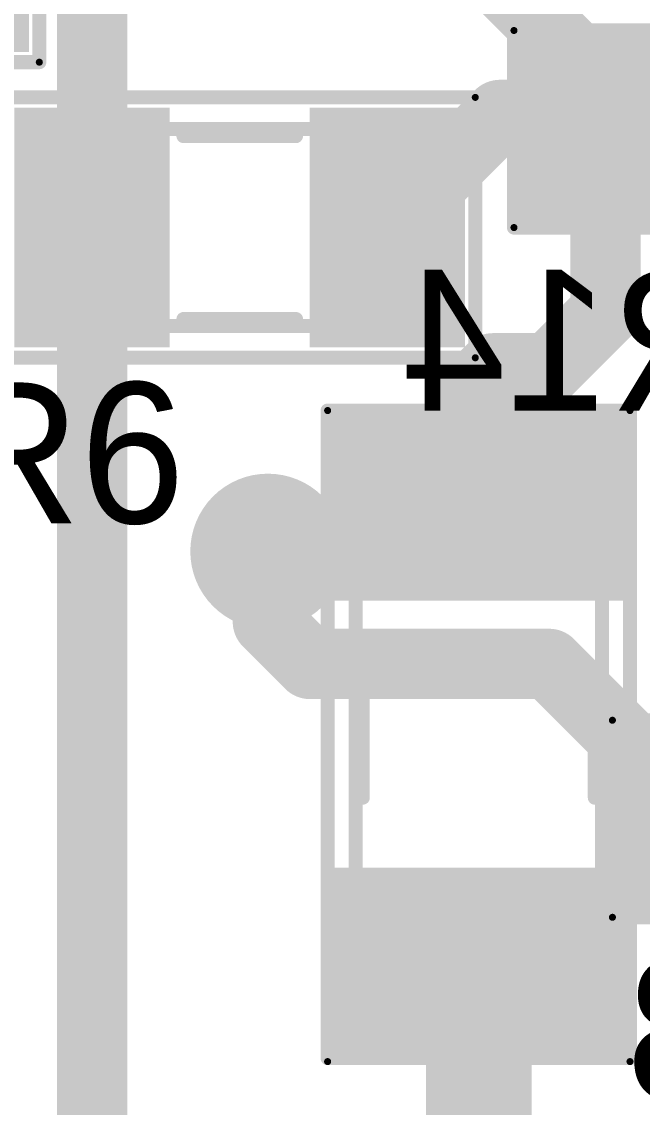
# Model space of a CAD drawing. Header units: millimetres. Extents: x 29.9 to 75.1, y 29.9 to 100.1.
# Drawn here: x 52.65 to 57.06, y 77.75 to 85.46 of the extents above; entities that cross this region are included whole.
import ezdxf

# ---------------------------------------------------------------- set-up
doc = ezdxf.new("R2010")
doc.units = ezdxf.units.MM
for name, color, linetype in [('BottomLayer', 5, 'Continuous'), ('BottomOverlay', 54, 'Continuous'), ('BottomPaste', 16, 'Continuous'), ('BottomSolder', 6, 'Continuous'), ('Mechanical13', 56, 'Continuous'), ('Mechanical15', 56, 'Continuous'), ('MultiLayer', 9, 'Continuous'), ('TopLayer', 1, 'Continuous'), ('TopOverlay', 2, 'Continuous'), ('TopPaste', 8, 'Continuous'), ('TopSolder', 216, 'Continuous'), ('ViaHoleLayer', 16, 'Continuous')]:
    doc.layers.add(name, color=color, linetype=linetype)

# ---------------------------------------------------------------- blocks, each defined once
blk = doc.blocks.new('SMD_R_0805_1148')
at = {"layer": 'Mechanical13', "const_width": 0.0999998}
for points in [[(-1.10000034, 0.7000011399999999), (-1.10000034, -0.6999985999999999)], [(1.10000034, 0.7000011399999999), (-1.10000034, 0.7000011399999999)], [(1.10000034, 0.7000011399999999), (1.10000034, -0.6999985999999999)], [(1.10000034, -0.6999985999999999), (-1.10000034, -0.6999985999999999)]]:
    blk.add_lwpolyline(points, dxfattribs=at)
at = {"layer": 'Mechanical13', "const_width": 0.0499999}
for points in [[(-1.12499902, 0.7000011399999999, 1), (-1.07500166, 0.7000011399999999, 1)], [(-1.12499902, 0.7000011399999999, 1), (-1.07500166, 0.7000011399999999, 1)], [(1.07500166, 0.7000011399999999, 1), (1.12499902, 0.7000011399999999, 1)], [(1.07500166, 0.7000011399999999, 1), (1.12499902, 0.7000011399999999, 1)], [(-1.12499902, -0.6999985999999999, 1), (-1.07500166, -0.6999985999999999, 1)], [(-1.12499902, -0.6999985999999999, 1), (-1.07500166, -0.6999985999999999, 1)], [(1.07500166, -0.6999985999999999, 1), (1.12499902, -0.6999985999999999, 1)], [(1.07500166, -0.6999985999999999, 1), (1.12499902, -0.6999985999999999, 1)]]:
    blk.add_lwpolyline(points, format="xyb", close=True, dxfattribs=at)
at = {"layer": 'Mechanical15', "const_width": 0.0499999}
for points in [[(-1.67500046, 0.9249994199999999), (-1.67500046, -0.9249994199999999)], [(1.67500046, 0.9249994199999999), (-1.67500046, 0.9249994199999999)], [(1.67500046, 0.9249994199999999), (1.67500046, -0.9249994199999999)], [(1.67500046, -0.9249994199999999), (-1.67500046, -0.9249994199999999)]]:
    blk.add_lwpolyline(points, dxfattribs=at)
at = {"layer": 'Mechanical15', "const_width": 0.02499868}
for points in [[(-1.6874998, 0.9249994199999999, 1), (-1.66250112, 0.9249994199999999, 1)], [(-1.6874998, 0.9249994199999999, 1), (-1.66250112, 0.9249994199999999, 1)], [(1.66250112, 0.9249994199999999, 1), (1.6874998, 0.9249994199999999, 1)], [(1.66250112, 0.9249994199999999, 1), (1.6874998, 0.9249994199999999, 1)], [(-1.6874998, -0.9249994199999999, 1), (-1.66250112, -0.9249994199999999, 1)], [(-1.6874998, -0.9249994199999999, 1), (-1.66250112, -0.9249994199999999, 1)], [(1.66250112, -0.9249994199999999, 1), (1.6874998, -0.9249994199999999, 1)], [(1.66250112, -0.9249994199999999, 1), (1.6874998, -0.9249994199999999, 1)]]:
    blk.add_lwpolyline(points, format="xyb", close=True, dxfattribs=at)
at = {"layer": 'TopLayer'}
for points in [[(-0.6000013399999999, -0.7499985), (-0.6000013399999999, 0.7499985), (-1.49999954, -0.7499985), (-1.49999954, 0.7499985)], [(1.49999954, -0.7499985), (1.49999954, 0.7499985), (0.6000013399999999, -0.7499985), (0.6000013399999999, 0.7499985)]]:
    blk.add_solid(points, dxfattribs=at)
at = {"layer": 'TopOverlay', "const_width": 0.0999998}
for points in [[(1.67500046, 0.9249994199999999), (-1.67500046, 0.9249994199999999)], [(-1.67500046, 0.9249994199999999), (-1.67500046, -0.9249994199999999)], [(1.67500046, 0.9249994199999999), (1.67500046, -0.9249994199999999)], [(0.3999992, 0.6500012399999999), (-0.3999992, 0.6500012399999999)], [(0.3999992, -0.6499986999999999), (-0.3999992, -0.6499986999999999)], [(1.67500046, -0.9249994199999999), (-1.67500046, -0.9249994199999999)]]:
    blk.add_lwpolyline(points, dxfattribs=at)
at = {"layer": 'TopOverlay', "const_width": 0.0499999}
for points in [[(-1.69999914, 0.9249994199999999, 1), (-1.65000178, 0.9249994199999999, 1)], [(-1.69999914, 0.9249994199999999, 1), (-1.65000178, 0.9249994199999999, 1)], [(1.65000178, 0.9249994199999999, 1), (1.69999914, 0.9249994199999999, 1)], [(1.65000178, 0.9249994199999999, 1), (1.69999914, 0.9249994199999999, 1)], [(-0.42499788, 0.6500012399999999, 1), (-0.37500052, 0.6500012399999999, 1)], [(0.37500052, 0.6500012399999999, 1), (0.42499788, 0.6500012399999999, 1)], [(-0.42499788, -0.6499986999999999, 1), (-0.37500052, -0.6499986999999999, 1)], [(0.37500052, -0.6499986999999999, 1), (0.42499788, -0.6499986999999999, 1)], [(-1.69999914, -0.9249994199999999, 1), (-1.65000178, -0.9249994199999999, 1)], [(-1.69999914, -0.9249994199999999, 1), (-1.65000178, -0.9249994199999999, 1)], [(1.65000178, -0.9249994199999999, 1), (1.69999914, -0.9249994199999999, 1)], [(1.65000178, -0.9249994199999999, 1), (1.69999914, -0.9249994199999999, 1)]]:
    blk.add_lwpolyline(points, format="xyb", close=True, dxfattribs=at)
at = {"layer": 'TopPaste'}
for points in [[(-0.6000013399999999, -0.7499985), (-0.6000013399999999, 0.7499985), (-1.49999954, -0.7499985), (-1.49999954, 0.7499985)], [(1.49999954, -0.7499985), (1.49999954, 0.7499985), (0.6000013399999999, -0.7499985), (0.6000013399999999, 0.7499985)]]:
    blk.add_solid(points, dxfattribs=at)
at = {"layer": 'TopSolder'}
for points in [[(-0.49840134, -0.8515984999999999), (-0.49840134, 0.8515984999999999), (-1.60159954, -0.8515984999999999), (-1.60159954, 0.8515984999999999)], [(1.60159954, -0.8515984999999999), (1.60159954, 0.8515984999999999), (0.49840134, -0.8515984999999999), (0.49840134, 0.8515984999999999)]]:
    blk.add_solid(points, dxfattribs=at)
blk = doc.blocks.new('SMD_R_1206_1152')
at = {"layer": 'Mechanical13', "const_width": 0.0999998}
for points in [[(-1.64999924, 0.8749995199999999), (-1.64999924, -0.8749995199999999)], [(-1.64999924, 0.8749995199999999), (1.65000178, 0.8749995199999999)], [(1.65000178, 0.8749995199999999), (1.65000178, -0.8749995199999999)], [(-1.64999924, -0.8749995199999999), (1.65000178, -0.8749995199999999)]]:
    blk.add_lwpolyline(points, dxfattribs=at)
at = {"layer": 'Mechanical13', "const_width": 0.0499999}
for points in [[(-1.67499792, 0.8749995199999999, 1), (-1.62500056, 0.8749995199999999, 1)], [(-1.67499792, 0.8749995199999999, 1), (-1.62500056, 0.8749995199999999, 1)], [(1.6250031, 0.8749995199999999, 1), (1.67500046, 0.8749995199999999, 1)], [(1.6250031, 0.8749995199999999, 1), (1.67500046, 0.8749995199999999, 1)], [(-1.67499792, -0.8749995199999999, 1), (-1.62500056, -0.8749995199999999, 1)], [(-1.67499792, -0.8749995199999999, 1), (-1.62500056, -0.8749995199999999, 1)], [(1.6250031, -0.8749995199999999, 1), (1.67500046, -0.8749995199999999, 1)], [(1.6250031, -0.8749995199999999, 1), (1.67500046, -0.8749995199999999, 1)]]:
    blk.add_lwpolyline(points, format="xyb", close=True, dxfattribs=at)
at = {"layer": 'Mechanical15', "const_width": 0.0499999}
for points in [[(-2.32499916, 1.07499912), (-2.32499916, -1.07499912)], [(-2.32499916, 1.07499912), (2.30000048, 1.07499912)], [(2.30000048, 1.07499912), (2.30000048, -1.07499912)], [(-2.32499916, -1.07499912), (2.30000048, -1.07499912)]]:
    blk.add_lwpolyline(points, dxfattribs=at)
at = {"layer": 'Mechanical15', "const_width": 0.02499868}
for points in [[(-2.3374985, 1.07499912, 1), (-2.31249982, 1.07499912, 1)], [(-2.3374985, 1.07499912, 1), (-2.31249982, 1.07499912, 1)], [(2.28750114, 1.07499912, 1), (2.31249982, 1.07499912, 1)], [(2.28750114, 1.07499912, 1), (2.31249982, 1.07499912, 1)], [(-2.3374985, -1.07499912, 1), (-2.31249982, -1.07499912, 1)], [(-2.3374985, -1.07499912, 1), (-2.31249982, -1.07499912, 1)], [(2.28750114, -1.07499912, 1), (2.31249982, -1.07499912, 1)], [(2.28750114, -1.07499912, 1), (2.31249982, -1.07499912, 1)]]:
    blk.add_lwpolyline(points, format="xyb", close=True, dxfattribs=at)
at = {"layer": 'TopLayer'}
for points in [[(-1.05000044, -0.9249994199999999), (-1.05000044, 0.9249994199999999), (-2.14999824, -0.9249994199999999), (-2.14999824, 0.9249994199999999)], [(2.15000078, -0.9249994199999999), (2.15000078, 0.9249994199999999), (1.05000298, -0.9249994199999999), (1.05000298, 0.9249994199999999)]]:
    blk.add_solid(points, dxfattribs=at)
at = {"layer": 'TopOverlay', "const_width": 0.0999998}
for points in [[(-2.30000048, 1.07499912), (-2.30000048, -1.07499912)], [(-2.30000048, 1.07499912), (2.30000048, 1.07499912)], [(2.30000048, 1.07499912), (2.30000048, -1.07499912)], [(-0.4499991, 0.8249996199999999), (0.45000164, 0.8249996199999999)], [(-0.4499991, -0.8249996199999999), (0.45000164, -0.8249996199999999)], [(-2.30000048, -1.07499912), (2.30000048, -1.07499912)]]:
    blk.add_lwpolyline(points, dxfattribs=at)
at = {"layer": 'TopOverlay', "const_width": 0.0499999}
for points in [[(-2.32499916, 1.07499912, 1), (-2.2750018, 1.07499912, 1)], [(-2.32499916, 1.07499912, 1), (-2.2750018, 1.07499912, 1)], [(2.2750018, 1.07499912, 1), (2.32499916, 1.07499912, 1)], [(2.2750018, 1.07499912, 1), (2.32499916, 1.07499912, 1)], [(-0.47499778, 0.8249996199999999, 1), (-0.42500042, 0.8249996199999999, 1)], [(0.42500296, 0.8249996199999999, 1), (0.47500032, 0.8249996199999999, 1)], [(-0.47499778, -0.8249996199999999, 1), (-0.42500042, -0.8249996199999999, 1)], [(0.42500296, -0.8249996199999999, 1), (0.47500032, -0.8249996199999999, 1)], [(-2.32499916, -1.07499912, 1), (-2.2750018, -1.07499912, 1)], [(-2.32499916, -1.07499912, 1), (-2.2750018, -1.07499912, 1)], [(2.2750018, -1.07499912, 1), (2.32499916, -1.07499912, 1)], [(2.2750018, -1.07499912, 1), (2.32499916, -1.07499912, 1)]]:
    blk.add_lwpolyline(points, format="xyb", close=True, dxfattribs=at)
at = {"layer": 'TopPaste'}
for points in [[(-1.05000044, -0.9249994199999999), (-1.05000044, 0.9249994199999999), (-2.14999824, -0.9249994199999999), (-2.14999824, 0.9249994199999999)], [(2.15000078, -0.9249994199999999), (2.15000078, 0.9249994199999999), (1.05000298, -0.9249994199999999), (1.05000298, 0.9249994199999999)]]:
    blk.add_solid(points, dxfattribs=at)
at = {"layer": 'TopSolder'}
for points in [[(-0.9484004399999999, -1.02659942), (-0.9484004399999999, 1.02659942), (-2.25159824, -1.02659942), (-2.25159824, 1.02659942)], [(2.25160078, -1.02659942), (2.25160078, 1.02659942), (0.9484029799999999, -1.02659942), (0.9484029799999999, 1.02659942)]]:
    blk.add_solid(points, dxfattribs=at)
blk = doc.blocks.new('SMD_R_0805_1154')
at = {"layer": 'Mechanical13', "const_width": 0.0999998}
for points in [[(-1.10000034, 0.7000011399999999), (-1.10000034, -0.6999985999999999)], [(1.10000034, 0.7000011399999999), (-1.10000034, 0.7000011399999999)], [(1.10000034, 0.7000011399999999), (1.10000034, -0.6999985999999999)], [(1.10000034, -0.6999985999999999), (-1.10000034, -0.6999985999999999)]]:
    blk.add_lwpolyline(points, dxfattribs=at)
at = {"layer": 'Mechanical13', "const_width": 0.0499999}
for points in [[(-1.12499902, 0.7000011399999999, 1), (-1.07500166, 0.7000011399999999, 1)], [(-1.12499902, 0.7000011399999999, 1), (-1.07500166, 0.7000011399999999, 1)], [(1.07500166, 0.7000011399999999, 1), (1.12499902, 0.7000011399999999, 1)], [(1.07500166, 0.7000011399999999, 1), (1.12499902, 0.7000011399999999, 1)], [(-1.12499902, -0.6999985999999999, 1), (-1.07500166, -0.6999985999999999, 1)], [(-1.12499902, -0.6999985999999999, 1), (-1.07500166, -0.6999985999999999, 1)], [(1.07500166, -0.6999985999999999, 1), (1.12499902, -0.6999985999999999, 1)], [(1.07500166, -0.6999985999999999, 1), (1.12499902, -0.6999985999999999, 1)]]:
    blk.add_lwpolyline(points, format="xyb", close=True, dxfattribs=at)
at = {"layer": 'Mechanical15', "const_width": 0.0499999}
for points in [[(-1.67500046, 0.9249994199999999), (-1.67500046, -0.9249994199999999)], [(1.67500046, 0.9249994199999999), (-1.67500046, 0.9249994199999999)], [(1.67500046, 0.9249994199999999), (1.67500046, -0.9249994199999999)], [(1.67500046, -0.9249994199999999), (-1.67500046, -0.9249994199999999)]]:
    blk.add_lwpolyline(points, dxfattribs=at)
at = {"layer": 'Mechanical15', "const_width": 0.02499868}
for points in [[(-1.6874998, 0.9249994199999999, 1), (-1.66250112, 0.9249994199999999, 1)], [(-1.6874998, 0.9249994199999999, 1), (-1.66250112, 0.9249994199999999, 1)], [(1.66250112, 0.9249994199999999, 1), (1.6874998, 0.9249994199999999, 1)], [(1.66250112, 0.9249994199999999, 1), (1.6874998, 0.9249994199999999, 1)], [(-1.6874998, -0.9249994199999999, 1), (-1.66250112, -0.9249994199999999, 1)], [(-1.6874998, -0.9249994199999999, 1), (-1.66250112, -0.9249994199999999, 1)], [(1.66250112, -0.9249994199999999, 1), (1.6874998, -0.9249994199999999, 1)], [(1.66250112, -0.9249994199999999, 1), (1.6874998, -0.9249994199999999, 1)]]:
    blk.add_lwpolyline(points, format="xyb", close=True, dxfattribs=at)
at = {"layer": 'TopLayer'}
for points in [[(-0.6000013399999999, -0.7499985), (-0.6000013399999999, 0.7499985), (-1.49999954, -0.7499985), (-1.49999954, 0.7499985)], [(1.49999954, -0.7499985), (1.49999954, 0.7499985), (0.6000013399999999, -0.7499985), (0.6000013399999999, 0.7499985)]]:
    blk.add_solid(points, dxfattribs=at)
at = {"layer": 'TopOverlay', "const_width": 0.0999998}
for points in [[(1.67500046, 0.9249994199999999), (-1.67500046, 0.9249994199999999)], [(-1.67500046, 0.9249994199999999), (-1.67500046, -0.9249994199999999)], [(1.67500046, 0.9249994199999999), (1.67500046, -0.9249994199999999)], [(0.3999992, 0.6500012399999999), (-0.3999992, 0.6500012399999999)], [(0.3999992, -0.6499986999999999), (-0.3999992, -0.6499986999999999)], [(1.67500046, -0.9249994199999999), (-1.67500046, -0.9249994199999999)]]:
    blk.add_lwpolyline(points, dxfattribs=at)
at = {"layer": 'TopOverlay', "const_width": 0.0499999}
for points in [[(-1.69999914, 0.9249994199999999, 1), (-1.65000178, 0.9249994199999999, 1)], [(-1.69999914, 0.9249994199999999, 1), (-1.65000178, 0.9249994199999999, 1)], [(1.65000178, 0.9249994199999999, 1), (1.69999914, 0.9249994199999999, 1)], [(1.65000178, 0.9249994199999999, 1), (1.69999914, 0.9249994199999999, 1)], [(-0.42499788, 0.6500012399999999, 1), (-0.37500052, 0.6500012399999999, 1)], [(0.37500052, 0.6500012399999999, 1), (0.42499788, 0.6500012399999999, 1)], [(-0.42499788, -0.6499986999999999, 1), (-0.37500052, -0.6499986999999999, 1)], [(0.37500052, -0.6499986999999999, 1), (0.42499788, -0.6499986999999999, 1)], [(-1.69999914, -0.9249994199999999, 1), (-1.65000178, -0.9249994199999999, 1)], [(-1.69999914, -0.9249994199999999, 1), (-1.65000178, -0.9249994199999999, 1)], [(1.65000178, -0.9249994199999999, 1), (1.69999914, -0.9249994199999999, 1)], [(1.65000178, -0.9249994199999999, 1), (1.69999914, -0.9249994199999999, 1)]]:
    blk.add_lwpolyline(points, format="xyb", close=True, dxfattribs=at)
at = {"layer": 'TopPaste'}
for points in [[(-0.6000013399999999, -0.7499985), (-0.6000013399999999, 0.7499985), (-1.49999954, -0.7499985), (-1.49999954, 0.7499985)], [(1.49999954, -0.7499985), (1.49999954, 0.7499985), (0.6000013399999999, -0.7499985), (0.6000013399999999, 0.7499985)]]:
    blk.add_solid(points, dxfattribs=at)
at = {"layer": 'TopSolder'}
for points in [[(-0.49840134, -0.8515984999999999), (-0.49840134, 0.8515984999999999), (-1.60159954, -0.8515984999999999), (-1.60159954, 0.8515984999999999)], [(1.60159954, -0.8515984999999999), (1.60159954, 0.8515984999999999), (0.49840134, -0.8515984999999999), (0.49840134, 0.8515984999999999)]]:
    blk.add_solid(points, dxfattribs=at)
blk = doc.blocks.new('SMD_C_0603_1193')
at = {"layer": 'Mechanical13', "const_width": 0.0999998}
for points in [[(0.8999982, 0.4499991), (-0.90000074, 0.4499991)], [(-0.90000074, 0.4499991), (-0.90000074, -0.45000164)], [(0.8999982, 0.4499991), (0.8999982, -0.45000164)], [(0.8999982, -0.45000164), (-0.90000074, -0.45000164)]]:
    blk.add_lwpolyline(points, dxfattribs=at)
at = {"layer": 'Mechanical13', "const_width": 0.0499999}
for points in [[(-0.9249994199999999, 0.4499991, 1), (-0.8750020599999999, 0.4499991, 1)], [(-0.9249994199999999, 0.4499991, 1), (-0.8750020599999999, 0.4499991, 1)], [(0.8749995199999999, 0.4499991, 1), (0.9249968799999999, 0.4499991, 1)], [(0.8749995199999999, 0.4499991, 1), (0.9249968799999999, 0.4499991, 1)], [(-0.9249994199999999, -0.45000164, 1), (-0.8750020599999999, -0.45000164, 1)], [(-0.9249994199999999, -0.45000164, 1), (-0.8750020599999999, -0.45000164, 1)], [(0.8749995199999999, -0.45000164, 1), (0.9249968799999999, -0.45000164, 1)], [(0.8749995199999999, -0.45000164, 1), (0.9249968799999999, -0.45000164, 1)]]:
    blk.add_lwpolyline(points, format="xyb", close=True, dxfattribs=at)
at = {"layer": 'Mechanical15', "const_width": 0.0499999}
for points in [[(1.44999964, 0.7000011399999999), (-1.47500086, 0.7000011399999999)], [(-1.47500086, 0.7000011399999999), (-1.47500086, -0.7000011399999999)], [(1.44999964, 0.7000011399999999), (1.44999964, -0.7000011399999999)], [(1.44999964, -0.7000011399999999), (-1.47500086, -0.7000011399999999)]]:
    blk.add_lwpolyline(points, dxfattribs=at)
at = {"layer": 'Mechanical15', "const_width": 0.02499868}
for points in [[(-1.4875002, 0.7000011399999999, 1), (-1.46250152, 0.7000011399999999, 1)], [(-1.4875002, 0.7000011399999999, 1), (-1.46250152, 0.7000011399999999, 1)], [(1.4375003, 0.7000011399999999, 1), (1.46249898, 0.7000011399999999, 1)], [(1.4375003, 0.7000011399999999, 1), (1.46249898, 0.7000011399999999, 1)], [(-1.4875002, -0.7000011399999999, 1), (-1.46250152, -0.7000011399999999, 1)], [(-1.4875002, -0.7000011399999999, 1), (-1.46250152, -0.7000011399999999, 1)], [(1.4375003, -0.7000011399999999, 1), (1.46249898, -0.7000011399999999, 1)], [(1.4375003, -0.7000011399999999, 1), (1.46249898, -0.7000011399999999, 1)]]:
    blk.add_lwpolyline(points, format="xyb", close=True, dxfattribs=at)
at = {"layer": 'TopLayer'}
for points in [[(-0.30000194, -0.5499989), (-0.30000194, 0.5499989), (-1.29999994, -0.5499989), (-1.29999994, 0.5499989)], [(1.2999974, -0.5499989), (1.2999974, 0.5499989), (0.2999994, -0.5499989), (0.2999994, 0.5499989)]]:
    blk.add_solid(points, dxfattribs=at)
at = {"layer": 'TopOverlay', "const_width": 0.0999998}
for points in [[(1.44999964, 0.7000011399999999), (-1.44999964, 0.7000011399999999)], [(-1.44999964, 0.7000011399999999), (-1.44999964, -0.7000011399999999)], [(1.44999964, 0.7000011399999999), (1.44999964, -0.7000011399999999)], [(0.1499997, 0.3999992), (-0.1499997, 0.3999992)], [(0.1499997, -0.40000174), (-0.1499997, -0.40000174)], [(1.44999964, -0.7000011399999999), (-1.44999964, -0.7000011399999999)]]:
    blk.add_lwpolyline(points, dxfattribs=at)
at = {"layer": 'TopOverlay', "const_width": 0.0499999}
for points in [[(-1.47499832, 0.7000011399999999, 1), (-1.42500096, 0.7000011399999999, 1)], [(-1.47499832, 0.7000011399999999, 1), (-1.42500096, 0.7000011399999999, 1)], [(1.42500096, 0.7000011399999999, 1), (1.47499832, 0.7000011399999999, 1)], [(1.42500096, 0.7000011399999999, 1), (1.47499832, 0.7000011399999999, 1)], [(-0.17499838, 0.3999992, 1), (-0.12500102, 0.3999992, 1)], [(0.12500102, 0.3999992, 1), (0.17499838, 0.3999992, 1)], [(-0.17499838, -0.40000174, 1), (-0.12500102, -0.40000174, 1)], [(0.12500102, -0.40000174, 1), (0.17499838, -0.40000174, 1)], [(-1.47499832, -0.7000011399999999, 1), (-1.42500096, -0.7000011399999999, 1)], [(-1.47499832, -0.7000011399999999, 1), (-1.42500096, -0.7000011399999999, 1)], [(1.42500096, -0.7000011399999999, 1), (1.47499832, -0.7000011399999999, 1)], [(1.42500096, -0.7000011399999999, 1), (1.47499832, -0.7000011399999999, 1)]]:
    blk.add_lwpolyline(points, format="xyb", close=True, dxfattribs=at)
at = {"layer": 'TopPaste'}
for points in [[(-0.30000194, -0.5499989), (-0.30000194, 0.5499989), (-1.29999994, -0.5499989), (-1.29999994, 0.5499989)], [(1.2999974, -0.5499989), (1.2999974, 0.5499989), (0.2999994, -0.5499989), (0.2999994, 0.5499989)]]:
    blk.add_solid(points, dxfattribs=at)
at = {"layer": 'TopSolder'}
for points in [[(-0.19840194, -0.6515989), (-0.19840194, 0.6515989), (-1.40159994, -0.6515989), (-1.40159994, 0.6515989)], [(1.4015974, -0.6515989), (1.4015974, 0.6515989), (0.1983994, -0.6515989), (0.1983994, 0.6515989)]]:
    blk.add_solid(points, dxfattribs=at)
blk = doc.blocks.new('SMD_C_0603_B_1202')
at = {"layer": 'BottomLayer'}
for points in [[(-1.29999994, 0.5499989), (-1.29999994, -0.5499989), (-0.30000194, 0.5499989), (-0.30000194, -0.5499989)], [(0.2999994, 0.5499989), (0.2999994, -0.5499989), (1.2999974, 0.5499989), (1.2999974, -0.5499989)]]:
    blk.add_solid(points, dxfattribs=at)
at = {"layer": 'BottomOverlay', "const_width": 0.0999998}
for points in [[(1.44999964, 0.7000011399999999), (-1.44999964, 0.7000011399999999)], [(-1.44999964, 0.7000011399999999), (-1.44999964, -0.7000011399999999)], [(1.44999964, 0.7000011399999999), (1.44999964, -0.7000011399999999)], [(0.1499997, 0.40000174), (-0.1499997, 0.40000174)], [(0.1499997, -0.3999992), (-0.1499997, -0.3999992)], [(1.44999964, -0.7000011399999999), (-1.44999964, -0.7000011399999999)]]:
    blk.add_lwpolyline(points, dxfattribs=at)
at = {"layer": 'BottomOverlay', "const_width": 0.0499999}
for points in [[(-1.47499832, 0.7000011399999999, 1), (-1.42500096, 0.7000011399999999, 1)], [(-1.47499832, 0.7000011399999999, 1), (-1.42500096, 0.7000011399999999, 1)], [(1.42500096, 0.7000011399999999, 1), (1.47499832, 0.7000011399999999, 1)], [(1.42500096, 0.7000011399999999, 1), (1.47499832, 0.7000011399999999, 1)], [(-0.17499838, 0.40000174, 1), (-0.12500102, 0.40000174, 1)], [(0.12500102, 0.40000174, 1), (0.17499838, 0.40000174, 1)], [(-0.17499838, -0.3999992, 1), (-0.12500102, -0.3999992, 1)], [(0.12500102, -0.3999992, 1), (0.17499838, -0.3999992, 1)], [(-1.47499832, -0.7000011399999999, 1), (-1.42500096, -0.7000011399999999, 1)], [(-1.47499832, -0.7000011399999999, 1), (-1.42500096, -0.7000011399999999, 1)], [(1.42500096, -0.7000011399999999, 1), (1.47499832, -0.7000011399999999, 1)], [(1.42500096, -0.7000011399999999, 1), (1.47499832, -0.7000011399999999, 1)]]:
    blk.add_lwpolyline(points, format="xyb", close=True, dxfattribs=at)
at = {"layer": 'BottomPaste'}
for points in [[(-1.29999994, 0.5499989), (-1.29999994, -0.5499989), (-0.30000194, 0.5499989), (-0.30000194, -0.5499989)], [(0.2999994, 0.5499989), (0.2999994, -0.5499989), (1.2999974, 0.5499989), (1.2999974, -0.5499989)]]:
    blk.add_solid(points, dxfattribs=at)
at = {"layer": 'BottomSolder'}
for points in [[(-1.40159994, 0.6515989), (-1.40159994, -0.6515989), (-0.19840194, 0.6515989), (-0.19840194, -0.6515989)], [(0.1983994, 0.6515989), (0.1983994, -0.6515989), (1.4015974, 0.6515989), (1.4015974, -0.6515989)]]:
    blk.add_solid(points, dxfattribs=at)
at = {"layer": 'Mechanical13', "const_width": 0.0999998}
for points in [[(0.8999982, 0.45000164), (-0.90000074, 0.45000164)], [(-0.90000074, 0.45000164), (-0.90000074, -0.4499991)], [(0.8999982, 0.45000164), (0.8999982, -0.4499991)], [(0.8999982, -0.4499991), (-0.90000074, -0.4499991)]]:
    blk.add_lwpolyline(points, dxfattribs=at)
at = {"layer": 'Mechanical13', "const_width": 0.0499999}
for points in [[(-0.9249994199999999, 0.45000164, 1), (-0.8750020599999999, 0.45000164, 1)], [(-0.9249994199999999, 0.45000164, 1), (-0.8750020599999999, 0.45000164, 1)], [(0.8749995199999999, 0.45000164, 1), (0.9249968799999999, 0.45000164, 1)], [(0.8749995199999999, 0.45000164, 1), (0.9249968799999999, 0.45000164, 1)], [(-0.9249994199999999, -0.4499991, 1), (-0.8750020599999999, -0.4499991, 1)], [(-0.9249994199999999, -0.4499991, 1), (-0.8750020599999999, -0.4499991, 1)], [(0.8749995199999999, -0.4499991, 1), (0.9249968799999999, -0.4499991, 1)], [(0.8749995199999999, -0.4499991, 1), (0.9249968799999999, -0.4499991, 1)]]:
    blk.add_lwpolyline(points, format="xyb", close=True, dxfattribs=at)
at = {"layer": 'Mechanical15', "const_width": 0.0499999}
for points in [[(1.44999964, 0.7000011399999999), (-1.47500086, 0.7000011399999999)], [(-1.47500086, 0.7000011399999999), (-1.47500086, -0.7000011399999999)], [(1.44999964, 0.7000011399999999), (1.44999964, -0.7000011399999999)], [(1.44999964, -0.7000011399999999), (-1.47500086, -0.7000011399999999)]]:
    blk.add_lwpolyline(points, dxfattribs=at)
at = {"layer": 'Mechanical15', "const_width": 0.02499868}
for points in [[(-1.4875002, 0.7000011399999999, 1), (-1.46250152, 0.7000011399999999, 1)], [(-1.4875002, 0.7000011399999999, 1), (-1.46250152, 0.7000011399999999, 1)], [(1.4375003, 0.7000011399999999, 1), (1.46249898, 0.7000011399999999, 1)], [(1.4375003, 0.7000011399999999, 1), (1.46249898, 0.7000011399999999, 1)], [(-1.4875002, -0.7000011399999999, 1), (-1.46250152, -0.7000011399999999, 1)], [(-1.4875002, -0.7000011399999999, 1), (-1.46250152, -0.7000011399999999, 1)], [(1.4375003, -0.7000011399999999, 1), (1.46249898, -0.7000011399999999, 1)], [(1.4375003, -0.7000011399999999, 1), (1.46249898, -0.7000011399999999, 1)]]:
    blk.add_lwpolyline(points, format="xyb", close=True, dxfattribs=at)

msp = doc.modelspace()

# ---------------------------------------------------------------- linework, layer by layer
at = {"layer": 'BottomLayer'}
for points, const_width in [([(54.1749996, 81.7000017, 1), (54.62500124, 81.7000017, 1)], 0.4499991), ([(54.27500194, 81.7000017, 1), (54.5249989, 81.7000017, 1)], 0.2499995), ([(54.27500194, 81.20000016, 1), (54.5249989, 81.20000016, 1)], 0.2499995), ([(54.27500194, 81.20000016, 1), (54.5249989, 81.20000016, 1)], 0.2499995), ([(54.57500134, 80.90000076, 1), (54.8249983, 80.90000076, 1)], 0.2499995), ([(54.57500134, 80.90000076, 1), (54.8249983, 80.90000076, 1)], 0.2499995), ([(56.27500302, 80.90000076, 1), (56.52499998, 80.90000076, 1)], 0.2499995), ([(56.27500302, 80.90000076, 1), (56.52499998, 80.90000076, 1)], 0.2499995)]:
    msp.add_lwpolyline(points, format="xyb", close=True, dxfattribs=dict(at, const_width=const_width))
at = {"layer": 'BottomLayer', "const_width": 0.499999}
for points in [[(54.40000042, 81.20000016), (54.40000042, 81.7000017)], [(54.40000042, 81.20000016), (54.69999982, 80.90000076)], [(54.69999982, 80.90000076), (56.40000149999999, 80.90000076)], [(56.40000149999999, 80.90000076), (57.50000184, 79.80000041999999)]]:
    msp.add_lwpolyline(points, dxfattribs=at)
at = {"layer": 'BottomSolder', "const_width": 0.5515991}
msp.add_lwpolyline([(54.1241996, 81.7000017, 1), (54.67580124, 81.7000017, 1)], format="xyb", close=True, dxfattribs=at)
at = {"layer": 'MultiLayer', "const_width": 0.4499991}
msp.add_lwpolyline([(54.1749996, 81.7000017, 1), (54.62500124, 81.7000017, 1)], format="xyb", close=True, dxfattribs=at)
at = {"layer": 'TopLayer'}
for points, const_width in [([(53.15000037999999, 84.00000218), (53.15000037999999, 86.05000061999999)], 0.499999), ([(56.06500089999999, 85.73500252), (56.80000324, 85.00000018)], 0.499999), ([(56.80000324, 84.70000078), (56.80000324, 85.00000018)], 0.499999), ([(55.25000126, 84.00000218), (56.04999966, 84.80000057999999)], 0.499999), ([(56.04999966, 84.80000057999999), (56.70000344, 84.80000057999999)], 0.499999), ([(56.70000344, 84.80000057999999), (56.80000324, 84.70000078)], 0.499999), ([(56.80000324, 83.40000338), (56.80000324, 84.70000078)], 0.499999), ([(53.15000037999999, 73.15000101999999), (53.15000037999999, 84.00000218)], 0.499999), ([(56.40000149999999, 83.00000164), (56.80000324, 83.40000338)], 0.499999), ([(55.80000016, 82.80000204), (55.99999975999999, 83.00000164)], 0.499999), ([(55.99999975999999, 83.00000164), (56.40000149999999, 83.00000164)], 0.499999), ([(55.80000016, 81.95000119999999), (55.80000016, 82.80000204)], 0.499999), ([(55.80000016, 81.95000119999999), (55.89999996, 81.8500014)], 0.499999), ([(55.75000026, 81.7000017), (55.89999996, 81.8500014)], 0.499999), ([(54.40000042, 81.7000017), (55.75000026, 81.7000017)], 0.499999), ([(55.89999996, 75.9000006), (55.89999996, 78.80000242)], 0.75000104)]:
    msp.add_lwpolyline(points, dxfattribs=dict(at, const_width=const_width))
for points, const_width in [([(56.67500476, 85.00000018, 1), (56.92500172, 85.00000018, 1)], 0.2499995), ([(56.67500476, 85.00000018, 1), (56.92500172, 85.00000018, 1)], 0.2499995), ([(55.92500118, 84.80000057999999, 1), (56.17499814, 84.80000057999999, 1)], 0.2499995), ([(55.92500118, 84.80000057999999, 1), (56.17499814, 84.80000057999999, 1)], 0.2499995), ([(56.57500495999999, 84.80000057999999, 1), (56.82500192, 84.80000057999999, 1)], 0.2499995), ([(56.57500495999999, 84.80000057999999, 1), (56.82500192, 84.80000057999999, 1)], 0.2499995), ([(56.67500476, 84.70000078, 1), (56.92500172, 84.70000078, 1)], 0.2499995), ([(56.67500476, 84.70000078, 1), (56.92500172, 84.70000078, 1)], 0.2499995), ([(56.67500476, 84.70000078, 1), (56.92500172, 84.70000078, 1)], 0.2499995), ([(53.0250019, 84.00000218, 1), (53.27499886, 84.00000218, 1)], 0.2499995), ([(53.0250019, 84.00000218, 1), (53.27499886, 84.00000218, 1)], 0.2499995), ([(55.12500278, 84.00000218, 1), (55.37499974, 84.00000218, 1)], 0.2499995), ([(56.67500476, 83.40000338, 1), (56.92500172, 83.40000338, 1)], 0.2499995), ([(56.67500476, 83.40000338, 1), (56.92500172, 83.40000338, 1)], 0.2499995), ([(55.87500128, 83.00000164, 1), (56.12499824, 83.00000164, 1)], 0.2499995), ([(55.87500128, 83.00000164, 1), (56.12499824, 83.00000164, 1)], 0.2499995), ([(56.27500302, 83.00000164, 1), (56.52499998, 83.00000164, 1)], 0.2499995), ([(56.27500302, 83.00000164, 1), (56.52499998, 83.00000164, 1)], 0.2499995), ([(55.67500167999999, 82.80000204, 1), (55.92499864, 82.80000204, 1)], 0.2499995), ([(55.67500167999999, 82.80000204, 1), (55.92499864, 82.80000204, 1)], 0.2499995), ([(54.1749996, 81.7000017, 1), (54.62500124, 81.7000017, 1)], 0.4499991), ([(55.67500167999999, 81.95000119999999, 1), (55.92499864, 81.95000119999999, 1)], 0.2499995), ([(55.67500167999999, 81.95000119999999, 1), (55.92499864, 81.95000119999999, 1)], 0.2499995), ([(55.77500148, 81.8500014, 1), (56.02499844, 81.8500014, 1)], 0.2499995), ([(55.77500148, 81.8500014, 1), (56.02499844, 81.8500014, 1)], 0.2499995), ([(54.27500194, 81.7000017, 1), (54.5249989, 81.7000017, 1)], 0.2499995), ([(55.62500178, 81.7000017, 1), (55.87499874, 81.7000017, 1)], 0.2499995), ([(55.62500178, 81.7000017, 1), (55.87499874, 81.7000017, 1)], 0.2499995), ([(55.7124997, 78.80000242, 1), (56.08750022, 78.80000242, 1)], 0.37500052)]:
    msp.add_lwpolyline(points, format="xyb", close=True, dxfattribs=dict(at, const_width=const_width))
at = {"layer": 'TopSolder', "const_width": 0.5515991}
msp.add_lwpolyline([(54.1241996, 81.7000017, 1), (54.67580124, 81.7000017, 1)], format="xyb", close=True, dxfattribs=at)
at = {"layer": 'ViaHoleLayer', "const_width": 0.2499995}
msp.add_lwpolyline([(54.27500194, 81.7000017, 1), (54.5249989, 81.7000017, 1)], format="xyb", close=True, dxfattribs=at)

# ---------------------------------------------------------------- block references
for name, p, rotation in [('SMD_R_0805_1148', (51.10000194, 86.10000052), 180), ('SMD_C_0603_1193', (57.60000164, 84.70000078), 180), ('SMD_R_0805_1154', (54.20000082, 84.00000218), 180), ('SMD_R_1206_1152', (55.89999996, 80.40000176), 90), ('SMD_C_0603_B_1202', (58.30000024, 79.80000041999999), 180)]:
    msp.add_blockref(name, p, dxfattribs=dict(rotation=rotation))

# ---------------------------------------------------------------- texts
at = {"layer": 'BottomOverlay', "text_generation_flag": 2}
for s, p in [('R14', (57.80000124, 82.70000223999999)), ('C13', (59.40000058, 77.80000188))]:
    msp.add_text(s, height=1.00000054, dxfattribs=at).set_placement(p)
at = {"layer": 'TopOverlay'}
msp.add_text('R6', height=1.00000054, dxfattribs=at).set_placement((52.09999994, 81.9000013))

doc.saveas('drawing.dxf')
